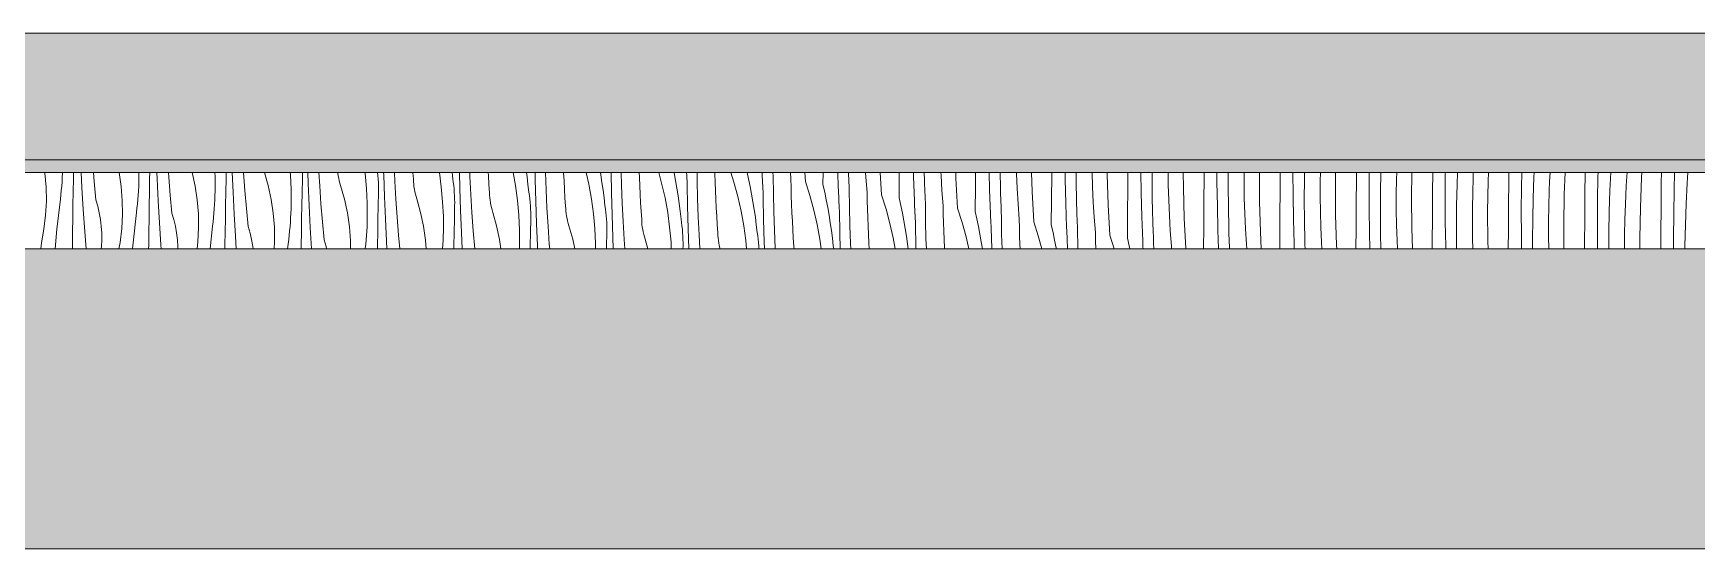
# Model space of a CAD drawing. Header units: millimetres. Extents: x -5804 to 56024, y 506 to 54141.
# Drawn here: x 26510 to 29135, y 28372 to 29185 of the extents above; entities that cross this region are included whole.
import ezdxf

# ---------------------------------------------------------------- set-up
doc = ezdxf.new("R2010")
doc.units = ezdxf.units.MM
doc.layers.add('2D Drafting - General2', color=251, linetype='Continuous', lineweight=15)
doc.layers.add('2D Drafting - General81', color=251, linetype='Continuous', lineweight=20)

# ---------------------------------------------------------------- blocks, each defined once
blk = doc.blocks.new('*X28')
at = {"layer": '2D Drafting - General81', "linetype": 'Continuous'}
for p, q in [((-68693.2, -105077.6), (-68693.3, -105076.9)), ((-68691.4, -105099.7), (-68693.2, -105077.6)), ((-68691, -105121.8), (-68691.4, -105099.7)), ((-68667.4, -105105.1), (-68666.7, -105098.3)), ((-68666.7, -105098.3), (-68666.2, -105091.5)), ((-68666.2, -105091.5), (-68665.8, -105084.6)), ((-68665.8, -105084.6), (-68665.4, -105077.7)), ((-68665.4, -105077.7), (-68665.4, -105076.9)), ((-68648.8, -105107.2), (-68648.4, -105086.3)), ((-68648.4, -105086.3), (-68648.3, -105076.9)), ((-68634.8, -105100.1), (-68635.9, -105076.9)), ((-68632.7, -105135), (-68634.8, -105100.1)), ((-68615.5, -105091.1), (-68616.7, -105076.9)), ((-68612.8, -105119.6), (-68615.5, -105091.1)), ((-68573.1, -105098.7), (-68576.3, -105076.9)), ((-68571.3, -105120.8), (-68573.1, -105098.7)), ((-68545.7, -105105.8), (-68545.3, -105098.9)), ((-68545.3, -105098.9), (-68545.1, -105092)), ((-68545.1, -105092), (-68544.9, -105085.2)), ((-68544.9, -105076.9), (-68544.9, -105085.2)), ((-68528.4, -105107.5), (-68528, -105086.6)), ((-68528, -105086.6), (-68527.8, -105076.9)), ((-68516.4, -105086.4), (-68516.8, -105076.9)), ((-68514.7, -105121.3), (-68516.4, -105086.4)), ((-68497.9, -105083.8), (-68498.3, -105076.9)), ((-68495.5, -105112.3), (-68497.9, -105083.8)), ((-68456.2, -105098), (-68460.7, -105076.9)), ((-68453, -105119.9), (-68456.2, -105098)), ((-68425.1, -105076.9), (-68424.9, -105082.8)), ((-68424.9, -105082.8), (-68424.8, -105106.3)), ((-68407.9, -105107.8), (-68407.5, -105086.9)), ((-68407.5, -105086.9), (-68407.3, -105076.9)), ((-68396.4, -105107.6), (-68397.6, -105076.9)), ((-68377.8, -105105), (-68379.8, -105076.9)), ((-68340.8, -105097.4), (-68346.6, -105076.9)), ((-68336.2, -105119.1), (-68340.8, -105097.4)), ((-68306.2, -105076.9), (-68305.9, -105080.5)), ((-68305.9, -105080.5), (-68304.8, -105104)), ((-68287.4, -105108), (-68287, -105087.2)), ((-68286.9, -105081.8), (-68287, -105076.9)), ((-68287, -105087.2), (-68286.9, -105081.8)), ((-68277.7, -105093.9), (-68278.3, -105076.9)), ((-68276.3, -105128.8), (-68277.7, -105093.9)), ((-68259.7, -105097.6), (-68261, -105076.9)), ((-68257.7, -105126.1), (-68259.7, -105097.6)), ((-68231.1, -105078), (-68231.2, -105076.9)), ((-68230.5, -105081.9), (-68231.1, -105078)), ((-68229.8, -105085.8), (-68230.5, -105081.9)), ((-68228.9, -105089.7), (-68229.8, -105085.8)), ((-68227.9, -105093.5), (-68228.9, -105089.7)), ((-68226.8, -105097.3), (-68227.9, -105093.5)), ((-68220.7, -105118.6), (-68226.8, -105097.3)), ((-68188.1, -105076.9), (-68187.9, -105078.2)), ((-68187.9, -105078.2), (-68185.8, -105101.7)), ((-68167.9, -105081.5), (-68168.4, -105076.9)), ((-68167.5, -105086.8), (-68167.9, -105081.5)), ((-68167.1, -105092.2), (-68167.5, -105086.8)), ((-68166.9, -105097.6), (-68167.1, -105092.2)), ((-68166.9, -105102.9), (-68166.9, -105097.6)), ((-68158.8, -105080.2), (-68158.9, -105076.9)), ((-68157.7, -105115.1), (-68158.8, -105080.2)), ((-68141.4, -105090.3), (-68142, -105076.9)), ((-68139.7, -105118.8), (-68141.4, -105090.3)), ((-68112, -105087.4), (-68112.7, -105076.9)), ((-68111.8, -105091.3), (-68112, -105087.4)), ((-68111.5, -105095.3), (-68111.8, -105091.3)), ((-68111, -105099.2), (-68111.5, -105095.3)), ((-68110.4, -105103.1), (-68111, -105099.2)), ((-68070.9, -105076.9), (-68067.9, -105099.4)), ((-68067.9, -105099.4), (-68065.8, -105122.8)), ((-68051, -105076.9), (-68049.9, -105086.6)), ((-68049.1, -105091.9), (-68049.9, -105086.6)), ((-68048.4, -105097.3), (-68049.1, -105091.9)), ((-68047.8, -105102.6), (-68048.4, -105097.3)), ((-68038.8, -105101.3), (-68039.4, -105076.9)), ((-68022.7, -105082.9), (-68022.9, -105076.9)), ((-68021.3, -105111.4), (-68022.7, -105082.9)), ((-67993.7, -105082), (-67993.9, -105076.9)), ((-67992.8, -105095.3), (-67993.7, -105082)), ((-67991.9, -105108.6), (-67992.8, -105095.3)), ((-67954.7, -105076.9), (-67951, -105097.3)), ((-67951, -105097.3), (-67947.8, -105120.6)), ((-67933.6, -105076.9), (-67932.7, -105083.4)), ((-67932.7, -105083.4), (-67931.2, -105095.6)), ((-67931.2, -105095.6), (-67929.9, -105107.8)), ((-67919.6, -105087.6), (-67919.7, -105076.9)), ((-67918.7, -105122.5), (-67919.6, -105087.6)), ((-67902.6, -105104.1), (-67903.6, -105076.9)), ((-67874.3, -105089.8), (-67875, -105076.9)), ((-67873.6, -105103.1), (-67874.3, -105089.8)), ((-67839.3, -105076.9), (-67835.1, -105095.3)), ((-67835.1, -105095.3), (-67830.9, -105118.5)), ((-67816.9, -105076.9), (-67816.3, -105080.3)), ((-67816.3, -105080.3), (-67814.4, -105092.4)), ((-67814.4, -105092.4), (-67812.7, -105104.6)), ((-67799.5, -105108.8), (-67800, -105076.9)), ((-67783.5, -105096.7), (-67784, -105076.9)), ((-67782.5, -105125.2), (-67783.5, -105096.7)), ((-67755.5, -105084.4), (-67755.7, -105076.9)), ((-67754.9, -105097.7), (-67755.5, -105084.4)), ((-67754.3, -105111), (-67754.9, -105097.7)), ((-67724.8, -105076.9), (-67720.3, -105093.6)), ((-67720.3, -105093.6), (-67715, -105116.5)), ((-67700.8, -105076.9), (-67700.7, -105077.4)), ((-67700.7, -105077.4), (-67698.4, -105089.4)), ((-67698.4, -105089.4), (-67696.2, -105101.5)), ((-67680.7, -105081), (-67680.9, -105076.9)), ((-67680.5, -105085.7), (-67680.7, -105081)), ((-67680.3, -105090.4), (-67680.5, -105085.7)), ((-67680, -105095), (-67680.3, -105090.4)), ((-67679.4, -105129.9), (-67680, -105095)), ((-67664.2, -105089.3), (-67664.3, -105076.9)), ((-67663.5, -105117.8), (-67664.2, -105089.3)), ((-67636.2, -105079), (-67636.2, -105076.9)), ((-67635.8, -105092.3), (-67636.2, -105079)), ((-67635.4, -105105.6), (-67635.8, -105092.3)), ((-67611.3, -105076.9), (-67606.4, -105092)), ((-67606.4, -105092), (-67600.2, -105114.7)), ((-67585.3, -105076.9), (-67583.1, -105086.5)), ((-67583.1, -105086.5), (-67580.6, -105098.5)), ((-67580.6, -105098.5), (-67578.3, -105110.6)), ((-67561.7, -105078.8), (-67561.8, -105076.9)), ((-67561.5, -105083.5), (-67561.7, -105078.8)), ((-67561.3, -105088.2), (-67561.5, -105083.5)), ((-67561.1, -105092.8), (-67561.3, -105088.2)), ((-67560.9, -105097.5), (-67561.1, -105092.8)), ((-67560.6, -105102.2), (-67560.9, -105097.5)), ((-67544.4, -105081.9), (-67544.7, -105076.9)), ((-67544.1, -105110.4), (-67544.4, -105081.9)), ((-67516.4, -105086.8), (-67517.1, -105076.9)), ((-67516.1, -105100.1), (-67516.4, -105086.8)), ((-67515.8, -105113.4), (-67516.1, -105100.1)), ((-67493.6, -105090.8), (-67494.3, -105076.9)), ((-67493.6, -105090.8), (-67486.3, -105113.2)), ((-67465.8, -105095.7), (-67465.6, -105076.9)), ((-67465.8, -105095.7), (-67463.1, -105107.7)), ((-67441.6, -105100), (-67442.5, -105076.9)), ((-67441.4, -105104.7), (-67441.6, -105100)), ((-67425.3, -105080.8), (-67425.4, -105076.9)), ((-67425.1, -105086.4), (-67425.3, -105080.8)), ((-67424.8, -105091.9), (-67425.1, -105086.4)), ((-67424.6, -105097.5), (-67424.8, -105091.9)), ((-67424.4, -105103), (-67424.6, -105097.5)), ((-67398.1, -105083.9), (-67398.6, -105076.9)), ((-67396.3, -105108), (-67398.1, -105083.9)), ((-67373.5, -105112), (-67375.4, -105076.9)), ((-67345.7, -105116.9), (-67345.4, -105077.6)), ((-67345.4, -105077.6), (-67345.4, -105076.9)), ((-67322.9, -105083), (-67323.1, -105076.9)), ((-67321.6, -105121.2), (-67322.9, -105083)), ((-67305.9, -105079.8), (-67306, -105076.9)), ((-67305.8, -105085.4), (-67305.9, -105079.8)), ((-67305.6, -105090.9), (-67305.8, -105085.4)), ((-67305.4, -105096.5), (-67305.6, -105090.9)), ((-67305.2, -105102), (-67305.4, -105096.5)), ((-67279.5, -105081), (-67279.7, -105076.9)), ((-67278.1, -105105.1), (-67279.5, -105081)), ((-67256, -105085.4), (-67256.2, -105076.9)), ((-67253.4, -105133.2), (-67256, -105085.4)), ((-67225.6, -105138.1), (-67225.4, -105098.7)), ((-67225.4, -105098.7), (-67225.2, -105076.9)), ((-67202.9, -105104.2), (-67203.6, -105076.9)), ((-67185.9, -105101), (-67186.4, -105076.9)), ((-67185.7, -105106.5), (-67185.9, -105101)), ((-67160.5, -105078), (-67160.6, -105076.9)), ((-67159.5, -105102.1), (-67160.5, -105078)), ((-67135.9, -105106.6), (-67136.8, -105076.9)), ((-67105.3, -105119.9), (-67105, -105080.6)), ((-67105, -105080.6), (-67105, -105076.9)), ((-67083.8, -105087.2), (-67083.9, -105076.9)), ((-67082.8, -105125.4), (-67083.8, -105087.2)), ((-67066.5, -105089.1), (-67066.6, -105076.9)), ((-67065.8, -105122.2), (-67066.5, -105089.1)), ((-67040.5, -105099.2), (-67041.1, -105076.9)), ((-67039.4, -105123.3), (-67040.5, -105099.2)), ((-67017.3, -105080), (-67017.3, -105076.9)), ((-67015.8, -105127.8), (-67017.3, -105080)), ((-66985, -105101.7), (-66984.8, -105076.9)), ((-66963.7, -105108.4), (-66964.2, -105076.9)), ((-66946.6, -105077.2), (-66946.6, -105076.9)), ((-66946.4, -105110.3), (-66946.6, -105077.2)), ((-66921.1, -105096.2), (-66921.4, -105076.9)), ((-66920.4, -105120.4), (-66921.1, -105096.2)), ((-66897.2, -105101.1), (-66897.4, -105076.9)), ((-66864.9, -105122.9), (-66864.6, -105083.6)), ((-66864.6, -105083.6), (-66864.6, -105076.9)), ((-66844.2, -105091.4), (-66844.3, -105076.9)), ((-66843.6, -105129.6), (-66844.2, -105091.4)), ((-66826.6, -105098.4), (-66826.4, -105076.9)), ((-66826.3, -105131.5), (-66826.6, -105098.4)), ((-66801.4, -105093.2), (-66801.4, -105076.9)), ((-66801.1, -105117.4), (-66801.4, -105093.2)), ((-66777.1, -105122.3), (-66777.4, -105076.9)), ((-66744.6, -105104.7), (-66744.3, -105076.9)), ((-66724.1, -105112.6), (-66724.3, -105076.9)), ((-66706.5, -105119.6), (-66706.3, -105086.5)), ((-66706.3, -105086.5), (-66706.1, -105076.9)), ((-66681.3, -105090.3), (-66681.1, -105076.9)), ((-66681.3, -105114.4), (-66681.3, -105090.3)), ((-66657.4, -105095.7), (-66657, -105076.9)), ((-66657.1, -105143.5), (-66657.4, -105095.7)), ((-66624.5, -105125.9), (-66624.2, -105086.6)), ((-66624.2, -105086.6), (-66624.1, -105076.9)), ((-66604.3, -105095.6), (-66604.1, -105076.9)), ((-66604.1, -105133.8), (-66604.3, -105095.6)), ((-66586.2, -105107.7), (-66585.6, -105076.9)), ((-66561.3, -105111.4), (-66560.9, -105087.3)), ((-66560.9, -105087.3), (-66560.6, -105076.9)), ((-66537.3, -105116.8), (-66536.6, -105076.9)), ((-66504.1, -105107.7), (-66503.9, -105076.9)), ((-66484.2, -105116.8), (-66484, -105078.6)), ((-66484, -105078.6), (-66483.9, -105076.9)), ((-66466.2, -105128.9), (-66465.5, -105095.8)), ((-66465.5, -105095.8), (-66464.9, -105076.9)), ((-66440.8, -105108.5), (-66440.1, -105084.3)), ((-66440.1, -105084.3), (-66439.8, -105076.9)), ((-66417.2, -105138), (-66416.4, -105090.2)), ((-66416.4, -105090.2), (-66415.8, -105076.9)), ((-66384.1, -105128.9), (-66383.7, -105089.6)), ((-66383.7, -105089.6), (-66383.6, -105076.9)), ((-66364.1, -105137.9), (-66363.9, -105099.8)), ((-66363.9, -105099.8), (-66363.5, -105076.9)), ((-66345.4, -105117), (-66344.3, -105084)), ((-66344.3, -105084), (-66344, -105076.9)), ((-66320, -105105.5), (-66319.4, -105091)), ((-66319.4, -105091), (-66318.7, -105076.9)), ((-66296.3, -105111.4), (-66294.9, -105076.9)), ((-66263.7, -105110.7), (-66263.4, -105076.9)), ((-66243.8, -105121), (-66243.2, -105082.8)), ((-66243.2, -105082.8), (-66243, -105076.9)), ((-66224.2, -105105.2), (-66222.9, -105076.9)), ((-66199.4, -105112.2), (-66198.6, -105097.7)), ((-66198.6, -105097.7), (-66197.8, -105083.2)), ((-66197.8, -105083.2), (-66197.3, -105076.9)), ((-66176.3, -105132.5), (-66174.3, -105084.8)), ((-66174.3, -105084.8), (-66173.8, -105076.9)), ((-66143.6, -105131.9), (-66143.3, -105092.6)), ((-66143.3, -105092.6), (-66143.1, -105076.9)), ((-66123.1, -105104), (-66122.4, -105076.9)), ((-66104.2, -105126.3), (-66102.6, -105093.3)), ((-66102.6, -105093.3), (-66101.6, -105076.9)), ((-68692.1, -105144), (-68691, -105121.8)), ((-68674.2, -105166.3), (-68668.9, -105118.8)), ((-68668.9, -105118.8), (-68668.1, -105112)), ((-68668.1, -105112), (-68667.4, -105105.1)), ((-68649.1, -105128.1), (-68648.8, -105107.2)), ((-68609.8, -105129.8), (-68612.8, -105119.6)), ((-68571, -105143), (-68571.3, -105120.8)), ((-68548, -105133.2), (-68547.3, -105126.3)), ((-68547.3, -105126.3), (-68546.7, -105119.5)), ((-68546.7, -105119.5), (-68546.1, -105112.6)), ((-68546.1, -105112.6), (-68545.7, -105105.8)), ((-68528.7, -105128.4), (-68528.4, -105107.5)), ((-68512.7, -105156.1), (-68514.7, -105121.3)), ((-68492.8, -105140.7), (-68495.5, -105112.3)), ((-68451.2, -105142), (-68453, -105119.9)), ((-68426.1, -105133.8), (-68425.6, -105126.9)), ((-68425.6, -105126.9), (-68425.3, -105120.1)), ((-68425.3, -105120.1), (-68425, -105113.2)), ((-68425, -105113.2), (-68424.8, -105106.3)), ((-68408.3, -105128.7), (-68407.9, -105107.8)), ((-68394.6, -105142.5), (-68396.4, -105107.6)), ((-68375.4, -105133.4), (-68377.8, -105105)), ((-68333, -105141.1), (-68336.2, -105119.1)), ((-68304.8, -105104), (-68304.7, -105127.5)), ((-68287.8, -105128.9), (-68287.4, -105108)), ((-68255.3, -105154.6), (-68257.7, -105126.1)), ((-68216.1, -105140.3), (-68220.7, -105118.6)), ((-68185.8, -105101.7), (-68184.7, -105125.2)), ((-68184.7, -105125.2), (-68184.7, -105148.7)), ((-68167.4, -105129.2), (-68166.9, -105108.3)), ((-68166.9, -105108.3), (-68166.9, -105102.9)), ((-68156.2, -105149.9), (-68157.7, -105115.1)), ((-68137.6, -105147.3), (-68139.7, -105118.8)), ((-68109.7, -105107), (-68110.4, -105103.1)), ((-68108.8, -105110.8), (-68109.7, -105107)), ((-68107.8, -105114.7), (-68108.8, -105110.8)), ((-68106.7, -105118.4), (-68107.8, -105114.7)), ((-68100.7, -105139.8), (-68106.7, -105118.4)), ((-68065.8, -105122.8), (-68064.7, -105146.3)), ((-68047.4, -105108), (-68047.8, -105102.6)), ((-68047.1, -105113.4), (-68047.4, -105108)), ((-68046.9, -105118.7), (-68047.1, -105113.4)), ((-68046.8, -105124.1), (-68046.9, -105118.7)), ((-68046.9, -105129.5), (-68046.8, -105124.1)), ((-68037.6, -105136.2), (-68038.8, -105101.3)), ((-68019.6, -105140), (-68021.3, -105111.4)), ((-67991.7, -105112.5), (-67991.9, -105108.6)), ((-67991.4, -105116.4), (-67991.7, -105112.5)), ((-67991, -105120.4), (-67991.4, -105116.4)), ((-67990.4, -105124.3), (-67991, -105120.4)), ((-67989.6, -105128.1), (-67990.4, -105124.3)), ((-67947.8, -105120.6), (-67945.7, -105144)), ((-67929, -105113.1), (-67929.9, -105107.8)), ((-67928.3, -105118.4), (-67929, -105113.1)), ((-67927.8, -105123.8), (-67928.3, -105118.4)), ((-67927.3, -105129.2), (-67927.8, -105123.8)), ((-67917.5, -105157.4), (-67918.7, -105122.5)), ((-67901.2, -105132.6), (-67902.6, -105104.1)), ((-67872.8, -105116.4), (-67873.6, -105103.1)), ((-67871.8, -105129.7), (-67872.8, -105116.4)), ((-67830.9, -105118.5), (-67827.7, -105141.8)), ((-67812.7, -105104.6), (-67811.1, -105116.8)), ((-67811.1, -105116.8), (-67809.8, -105129)), ((-67798.6, -105143.7), (-67799.5, -105108.8)), ((-67781.2, -105153.8), (-67782.5, -105125.2)), ((-67753.5, -105124.3), (-67754.3, -105111)), ((-67752.7, -105137.6), (-67753.5, -105124.3)), ((-67715, -105116.5), (-67710.8, -105139.6)), ((-67696.2, -105101.5), (-67694.3, -105113.6)), ((-67694.3, -105113.6), (-67692.6, -105125.8)), ((-67692.6, -105125.8), (-67691.1, -105137.9)), ((-67662.5, -105146.4), (-67663.5, -105117.8)), ((-67634.8, -105118.9), (-67635.4, -105105.6)), ((-67634.2, -105132.2), (-67634.8, -105118.9)), ((-67600.2, -105114.7), (-67595, -105137.7)), ((-67578.3, -105110.6), (-67576.2, -105122.7)), ((-67576.2, -105122.7), (-67574.2, -105134.8)), ((-67560.4, -105106.9), (-67560.6, -105102.2)), ((-67560.2, -105111.5), (-67560.4, -105106.9)), ((-67559.9, -105116.2), (-67560.2, -105111.5)), ((-67559.4, -105151.1), (-67559.9, -105116.2)), ((-67543.4, -105139), (-67544.1, -105110.4)), ((-67515.3, -105126.7), (-67515.8, -105113.4)), ((-67514.8, -105140.1), (-67515.3, -105126.7)), ((-67486.3, -105113.2), (-67480.1, -105135.9)), ((-67463.1, -105107.7), (-67460.5, -105119.7)), ((-67460.5, -105119.7), (-67458.2, -105131.8)), ((-67441.2, -105109.3), (-67441.4, -105104.7)), ((-67441, -105114), (-67441.2, -105109.3)), ((-67440.8, -105118.7), (-67441, -105114)), ((-67440.6, -105123.4), (-67440.8, -105118.7)), ((-67440.4, -105128), (-67440.6, -105123.4)), ((-67424, -105131.6), (-67424.4, -105103)), ((-67396.1, -105121.3), (-67396.3, -105108)), ((-67395.7, -105134.6), (-67396.1, -105121.3)), ((-67373.5, -105112), (-67366.3, -105134.4)), ((-67345.7, -105116.9), (-67343, -105128.9)), ((-67321.4, -105125.8), (-67321.6, -105121.2)), ((-67321.2, -105130.5), (-67321.4, -105125.8)), ((-67305, -105107.6), (-67305.2, -105102)), ((-67304.8, -105113.1), (-67305, -105107.6)), ((-67304.5, -105118.7), (-67304.8, -105113.1)), ((-67304.3, -105124.2), (-67304.5, -105118.7)), ((-67304, -105152.8), (-67304.3, -105124.2)), ((-67276.3, -105129.1), (-67278.1, -105105.1)), ((-67201.5, -105142.3), (-67202.9, -105104.2)), ((-67185.5, -105112.1), (-67185.7, -105106.5)), ((-67185.3, -105117.6), (-67185.5, -105112.1)), ((-67185.1, -105123.2), (-67185.3, -105117.6)), ((-67184.9, -105128.7), (-67185.1, -105123.2)), ((-67158, -105126.2), (-67159.5, -105102.1)), ((-67156.2, -105150.3), (-67158, -105126.2)), ((-67133.4, -105154.3), (-67135.9, -105106.6)), ((-67105.6, -105159.2), (-67105.3, -105119.9)), ((-67081.4, -105163.5), (-67082.8, -105125.4)), ((-67065.6, -105127.7), (-67065.8, -105122.2)), ((-67037.9, -105147.4), (-67039.4, -105123.3)), ((-66985.2, -105141.1), (-66985, -105101.7)), ((-66962.7, -105146.5), (-66963.7, -105108.4)), ((-66945.7, -105143.3), (-66946.4, -105110.3)), ((-66919.3, -105144.5), (-66920.4, -105120.4)), ((-66895.8, -105148.9), (-66897.2, -105101.1)), ((-66865.2, -105162.2), (-66864.9, -105122.9)), ((-66800.3, -105141.5), (-66801.1, -105117.4)), ((-66775.7, -105170.1), (-66777.1, -105122.3)), ((-66744.8, -105144.1), (-66744.6, -105104.7)), ((-66723.6, -105150.7), (-66724.1, -105112.6)), ((-66706.3, -105152.6), (-66706.5, -105119.6)), ((-66681, -105138.6), (-66681.3, -105114.4)), ((-66624.8, -105165.2), (-66624.5, -105125.9)), ((-66586.4, -105140.8), (-66586.2, -105107.7)), ((-66561.3, -105135.6), (-66561.3, -105111.4)), ((-66537, -105164.7), (-66537.3, -105116.8)), ((-66504.4, -105147.1), (-66504.1, -105107.7)), ((-66484, -105154.9), (-66484.2, -105116.8)), ((-66441.2, -105132.6), (-66440.8, -105108.5)), ((-66346.1, -105150.1), (-66345.4, -105117)), ((-66320.8, -105129.6), (-66320, -105105.5)), ((-66297.2, -105159.2), (-66296.3, -105111.4)), ((-66264, -105150.1), (-66263.7, -105110.7)), ((-66244, -105159.1), (-66243.8, -105121)), ((-66225.4, -105138.2), (-66224.2, -105105.2)), ((-66200.7, -105150.8), (-66200, -105126.7)), ((-66200, -105126.7), (-66199.4, -105112.2)), ((-66123.7, -105142.1), (-66123.1, -105104)), ((-66105.3, -105159.4), (-66104.2, -105126.3)), ((-68694.7, -105166), (-68692.1, -105144)), ((-68649.6, -105169.9), (-68649.3, -105149)), ((-68649.3, -105149), (-68649.1, -105128.1)), ((-68630.4, -105169.8), (-68632.7, -105135)), ((-68607.4, -105140.3), (-68609.8, -105129.8)), ((-68605.5, -105150.8), (-68607.4, -105140.3)), ((-68604.3, -105161.5), (-68605.5, -105150.8)), ((-68572.1, -105165.2), (-68571, -105143)), ((-68554.1, -105187.5), (-68548.8, -105140)), ((-68548.8, -105140), (-68548, -105133.2)), ((-68529.3, -105170.2), (-68529, -105149.3)), ((-68529, -105149.3), (-68528.7, -105128.4)), ((-68489.7, -105151), (-68492.8, -105140.7)), ((-68487.3, -105161.5), (-68489.7, -105151)), ((-68450.9, -105164.2), (-68451.2, -105142)), ((-68427.9, -105154.3), (-68427.2, -105147.5)), ((-68427.2, -105147.5), (-68426.6, -105140.6)), ((-68426.6, -105140.6), (-68426.1, -105133.8)), ((-68408.9, -105170.4), (-68408.6, -105149.5)), ((-68408.6, -105149.5), (-68408.3, -105128.7)), ((-68392.6, -105177.3), (-68394.6, -105142.5)), ((-68372.7, -105161.9), (-68375.4, -105133.4)), ((-68331.2, -105163.2), (-68333, -105141.1)), ((-68306, -105155), (-68305.6, -105148.1)), ((-68305.6, -105148.1), (-68305.2, -105141.2)), ((-68305.2, -105141.2), (-68304.9, -105134.4)), ((-68304.9, -105134.4), (-68304.7, -105127.5)), ((-68288.6, -105170.7), (-68288.2, -105149.8)), ((-68288.2, -105149.8), (-68287.8, -105128.9)), ((-68274.6, -105163.6), (-68276.3, -105128.8)), ((-68212.9, -105162.2), (-68216.1, -105140.3)), ((-68184.9, -105155.6), (-68184.7, -105148.7)), ((-68168.1, -105171), (-68167.8, -105150.1)), ((-68167.8, -105150.1), (-68167.4, -105129.2)), ((-68154.5, -105184.8), (-68156.2, -105149.9)), ((-68135.3, -105175.8), (-68137.6, -105147.3)), ((-68096, -105161.5), (-68100.7, -105139.8)), ((-68064.7, -105146.3), (-68064.6, -105169.9)), ((-68047.7, -105171.3), (-68047.3, -105150.4)), ((-68047.3, -105150.4), (-68046.9, -105129.5)), ((-68036.2, -105171.1), (-68037.6, -105136.2)), ((-68017.6, -105168.5), (-68019.6, -105140)), ((-67988.8, -105132), (-67989.6, -105128.1)), ((-67987.8, -105135.8), (-67988.8, -105132)), ((-67986.6, -105139.6), (-67987.8, -105135.8)), ((-67980.6, -105160.9), (-67986.6, -105139.6)), ((-67945.7, -105144), (-67944.6, -105167.5)), ((-67927, -105134.5), (-67927.3, -105129.2)), ((-67927.2, -105171.6), (-67926.8, -105150.7)), ((-67926.8, -105139.9), (-67927, -105134.5)), ((-67926.7, -105145.3), (-67926.8, -105139.9)), ((-67926.8, -105150.7), (-67926.7, -105145.3)), ((-67899.5, -105161.1), (-67901.2, -105132.6)), ((-67871.7, -105133.7), (-67871.8, -105129.7)), ((-67871.3, -105137.6), (-67871.7, -105133.7)), ((-67870.9, -105141.5), (-67871.3, -105137.6)), ((-67870.3, -105145.4), (-67870.9, -105141.5)), ((-67869.6, -105149.3), (-67870.3, -105145.4)), ((-67868.7, -105153.2), (-67869.6, -105149.3)), ((-67867.7, -105157), (-67868.7, -105153.2)), ((-67827.7, -105141.8), (-67825.6, -105165.2)), ((-67809, -105134.3), (-67809.8, -105129)), ((-67808.3, -105139.6), (-67809, -105134.3)), ((-67807.7, -105145), (-67808.3, -105139.6)), ((-67807.3, -105150.3), (-67807.7, -105145)), ((-67806.9, -105155.7), (-67807.3, -105150.3)), ((-67797.5, -105178.6), (-67798.6, -105143.7)), ((-67751.8, -105150.9), (-67752.7, -105137.6)), ((-67751.6, -105154.8), (-67751.8, -105150.9)), ((-67710.8, -105139.6), (-67707.7, -105162.9)), ((-67691.1, -105137.9), (-67689.7, -105150.1)), ((-67688.9, -105155.5), (-67689.7, -105150.1)), ((-67678.6, -105164.8), (-67679.4, -105129.9)), ((-67661.1, -105175), (-67662.5, -105146.4)), ((-67633.5, -105145.5), (-67634.2, -105132.2)), ((-67632.6, -105158.8), (-67633.5, -105145.5)), ((-67595, -105137.7), (-67590.8, -105160.8)), ((-67574.2, -105134.8), (-67572.5, -105146.9)), ((-67572.5, -105146.9), (-67571, -105159.1)), ((-67558.5, -105186), (-67559.4, -105151.1)), ((-67542.4, -105167.6), (-67543.4, -105139)), ((-67514.1, -105153.4), (-67514.8, -105140.1)), ((-67513.4, -105166.7), (-67514.1, -105153.4)), ((-67480.1, -105135.9), (-67474.9, -105158.8)), ((-67458.2, -105131.8), (-67456.1, -105143.8)), ((-67456.1, -105143.8), (-67454.2, -105156)), ((-67440.1, -105132.7), (-67440.4, -105128)), ((-67439.9, -105137.4), (-67440.1, -105132.7)), ((-67439.3, -105172.3), (-67439.9, -105137.4)), ((-67423.3, -105160.2), (-67424, -105131.6)), ((-67395.2, -105147.9), (-67395.7, -105134.6)), ((-67394.7, -105161.2), (-67395.2, -105147.9)), ((-67366.3, -105134.4), (-67360.1, -105157.1)), ((-67343, -105128.9), (-67340.5, -105140.9)), ((-67340.5, -105140.9), (-67338.2, -105152.9)), ((-67338.2, -105152.9), (-67336, -105165)), ((-67320.9, -105135.2), (-67321.2, -105130.5)), ((-67320.7, -105139.9), (-67320.9, -105135.2)), ((-67320.5, -105144.5), (-67320.7, -105139.9)), ((-67320.3, -105149.2), (-67320.5, -105144.5)), ((-67320, -105153.9), (-67320.3, -105149.2)), ((-67303.3, -105181.4), (-67304, -105152.8)), ((-67276, -105142.5), (-67276.3, -105129.1)), ((-67275.6, -105155.8), (-67276, -105142.5)), ((-67253.4, -105133.2), (-67246.2, -105155.6)), ((-67225.6, -105138.1), (-67222.9, -105150)), ((-67222.9, -105150), (-67220.4, -105162.1)), ((-67201.3, -105147), (-67201.5, -105142.3)), ((-67201.1, -105151.7), (-67201.3, -105147)), ((-67200.9, -105156.4), (-67201.1, -105151.7)), ((-67184.7, -105134.3), (-67184.9, -105128.7)), ((-67184.5, -105139.8), (-67184.7, -105134.3)), ((-67184.2, -105145.4), (-67184.5, -105139.8)), ((-67183.9, -105174), (-67184.2, -105145.4)), ((-67155.9, -105163.6), (-67156.2, -105150.3)), ((-67065.5, -105133.3), (-67065.6, -105127.7)), ((-67065.3, -105138.8), (-67065.5, -105133.3)), ((-67065.1, -105144.4), (-67065.3, -105138.8)), ((-67064.9, -105149.9), (-67065.1, -105144.4)), ((-67064.6, -105155.5), (-67064.9, -105149.9)), ((-67036.1, -105171.5), (-67037.9, -105147.4)), ((-67013.3, -105175.5), (-67015.8, -105127.8)), ((-66985.5, -105180.4), (-66985.2, -105141.1)), ((-66961.4, -105184.7), (-66962.7, -105146.5)), ((-66945.6, -105148.9), (-66945.7, -105143.3)), ((-66945.4, -105154.4), (-66945.6, -105148.9)), ((-66917.9, -105168.6), (-66919.3, -105144.5)), ((-66893.2, -105196.7), (-66895.8, -105148.9)), ((-66842.7, -105167.7), (-66843.6, -105129.6)), ((-66825.7, -105164.5), (-66826.3, -105131.5)), ((-66799.2, -105165.6), (-66800.3, -105141.5)), ((-66745.1, -105183.4), (-66744.8, -105144.1)), ((-66722.6, -105188.9), (-66723.6, -105150.7)), ((-66705.6, -105185.7), (-66706.3, -105152.6)), ((-66680.3, -105162.7), (-66681, -105138.6)), ((-66655.6, -105191.3), (-66657.1, -105143.5)), ((-66603.5, -105171.9), (-66604.1, -105133.8)), ((-66586.2, -105173.8), (-66586.4, -105140.8)), ((-66560.9, -105159.7), (-66561.3, -105135.6)), ((-66504.7, -105186.4), (-66504.4, -105147.1)), ((-66466.4, -105161.9), (-66466.2, -105128.9)), ((-66441.2, -105156.8), (-66441.2, -105132.6)), ((-66416.9, -105185.8), (-66417.2, -105138)), ((-66384.3, -105168.2), (-66384.1, -105128.9)), ((-66363.9, -105176.1), (-66364.1, -105137.9)), ((-66346.3, -105183.1), (-66346.1, -105150.1)), ((-66321.1, -105153.8), (-66320.8, -105129.6)), ((-66264.3, -105189.4), (-66264, -105150.1)), ((-66226, -105171.2), (-66225.4, -105138.2)), ((-66201.1, -105174.9), (-66200.7, -105150.8)), ((-66177.1, -105180.3), (-66176.3, -105132.5)), ((-66143.9, -105171.2), (-66143.6, -105131.9)), ((-66124, -105180.3), (-66123.7, -105142.1)), ((-68698.6, -105187.8), (-68694.7, -105166)), ((-68676.9, -105196.9), (-68674.2, -105166.3)), ((-68649.8, -105190.8), (-68649.6, -105169.9)), ((-68628.4, -105196.9), (-68630.4, -105169.8)), ((-68603.6, -105172.2), (-68604.3, -105161.5)), ((-68603.6, -105182.9), (-68603.6, -105172.2)), ((-68574.6, -105187.2), (-68572.1, -105165.2)), ((-68529.5, -105191.1), (-68529.3, -105170.2)), ((-68510.4, -105191), (-68512.7, -105156.1)), ((-68485.4, -105172), (-68487.3, -105161.5)), ((-68484.2, -105182.7), (-68485.4, -105172)), ((-68452, -105186.3), (-68450.9, -105164.2)), ((-68432.8, -105196.9), (-68428.8, -105161.1)), ((-68428.8, -105161.1), (-68427.9, -105154.3)), ((-68409.2, -105191.3), (-68408.9, -105170.4)), ((-68391.3, -105196.9), (-68392.6, -105177.3)), ((-68369.7, -105172.2), (-68372.7, -105161.9)), ((-68367.2, -105182.6), (-68369.7, -105172.2)), ((-68330.8, -105185.4), (-68331.2, -105163.2)), ((-68308.7, -105182.3), (-68307.9, -105175.5)), ((-68307.9, -105175.5), (-68307.2, -105168.7)), ((-68307.2, -105168.7), (-68306.5, -105161.8)), ((-68306.5, -105161.8), (-68306, -105155)), ((-68288.9, -105191.6), (-68288.6, -105170.7)), ((-68272.6, -105196.9), (-68274.6, -105163.6)), ((-68252.6, -105183.1), (-68255.3, -105154.6)), ((-68211.1, -105184.3), (-68212.9, -105162.2)), ((-68186.5, -105183), (-68185.9, -105176.1)), ((-68185.9, -105176.1), (-68185.5, -105169.3)), ((-68185.5, -105169.3), (-68185.1, -105162.4)), ((-68185.1, -105162.4), (-68184.9, -105155.6)), ((-68168.5, -105191.9), (-68168.1, -105171)), ((-68133.3, -105196.9), (-68135.3, -105175.8)), ((-68092.8, -105183.4), (-68096, -105161.5)), ((-68065.1, -105183.6), (-68064.8, -105176.7)), ((-68064.8, -105176.7), (-68064.6, -105169.9)), ((-68048.1, -105192.2), (-68047.7, -105171.3)), ((-68034.9, -105196.9), (-68036.2, -105171.1)), ((-68015.2, -105196.9), (-68017.6, -105168.5)), ((-67976, -105182.6), (-67980.6, -105160.9)), ((-67944.6, -105167.5), (-67944.5, -105191)), ((-67927.6, -105192.4), (-67927.2, -105171.6)), ((-67916.1, -105192.3), (-67917.5, -105157.4)), ((-67897.5, -105189.6), (-67899.5, -105161.1)), ((-67866.6, -105160.8), (-67867.7, -105157)), ((-67860.5, -105182.1), (-67866.6, -105160.8)), ((-67825.6, -105165.2), (-67824.5, -105188.7)), ((-67807.2, -105192.7), (-67806.7, -105171.8)), ((-67806.7, -105161.1), (-67806.9, -105155.7)), ((-67806.7, -105166.5), (-67806.7, -105161.1)), ((-67806.7, -105171.8), (-67806.7, -105166.5)), ((-67796.7, -105196.9), (-67797.5, -105178.6)), ((-67779.5, -105182.3), (-67781.2, -105153.8)), ((-67751.3, -105158.8), (-67751.6, -105154.8)), ((-67750.8, -105162.7), (-67751.3, -105158.8)), ((-67750.2, -105166.6), (-67750.8, -105162.7)), ((-67749.5, -105170.5), (-67750.2, -105166.6)), ((-67748.6, -105174.3), (-67749.5, -105170.5)), ((-67747.6, -105178.2), (-67748.6, -105174.3)), ((-67746.5, -105181.9), (-67747.6, -105178.2)), ((-67707.7, -105162.9), (-67705.5, -105186.4)), ((-67688.2, -105160.8), (-67688.9, -105155.5)), ((-67687.6, -105166.1), (-67688.2, -105160.8)), ((-67687.2, -105171.5), (-67687.6, -105166.1)), ((-67686.9, -105176.9), (-67687.2, -105171.5)), ((-67686.7, -105182.3), (-67686.9, -105176.9)), ((-67677.5, -105196.9), (-67678.6, -105164.8)), ((-67659.8, -105196.9), (-67661.1, -105175)), ((-67631.7, -105172.1), (-67632.6, -105158.8)), ((-67631.5, -105176), (-67631.7, -105172.1)), ((-67631.2, -105180), (-67631.5, -105176)), ((-67590.8, -105160.8), (-67587.6, -105184.1)), ((-67571, -105159.1), (-67569.7, -105171.3)), ((-67568.8, -105176.6), (-67569.7, -105171.3)), ((-67568.1, -105182), (-67568.8, -105176.6)), ((-67541, -105196.1), (-67542.4, -105167.6)), ((-67512.6, -105180), (-67513.4, -105166.7)), ((-67474.9, -105158.8), (-67470.7, -105182)), ((-67454.2, -105156), (-67452.4, -105168.1)), ((-67452.4, -105168.1), (-67450.9, -105180.3)), ((-67438.7, -105196.9), (-67439.3, -105172.3)), ((-67422.3, -105188.7), (-67423.3, -105160.2)), ((-67394.1, -105174.5), (-67394.7, -105161.2)), ((-67393.3, -105187.8), (-67394.1, -105174.5)), ((-67360.1, -105157.1), (-67354.8, -105180)), ((-67336, -105165), (-67334.1, -105177.1)), ((-67334.1, -105177.1), (-67332.4, -105189.3)), ((-67319.8, -105158.5), (-67320, -105153.9)), ((-67319.2, -105193.5), (-67319.8, -105158.5)), ((-67275.2, -105169.1), (-67275.6, -105155.8)), ((-67274.6, -105182.4), (-67275.2, -105169.1)), ((-67246.2, -105155.6), (-67240, -105178.2)), ((-67240, -105178.2), (-67235.7, -105196.9)), ((-67220.4, -105162.1), (-67218.1, -105174.1)), ((-67218.1, -105174.1), (-67216, -105186.2)), ((-67200.7, -105161), (-67200.9, -105156.4)), ((-67200.4, -105165.7), (-67200.7, -105161)), ((-67200.2, -105170.4), (-67200.4, -105165.7)), ((-67200, -105175), (-67200.2, -105170.4)), ((-67199.7, -105179.7), (-67200, -105175)), ((-67199.5, -105196.9), (-67199.7, -105179.7)), ((-67183.3, -105196.9), (-67183.9, -105174)), ((-67155.6, -105177), (-67155.9, -105163.6)), ((-67155.1, -105190.3), (-67155.6, -105177)), ((-67133.4, -105154.3), (-67126.1, -105176.7)), ((-67126.1, -105176.7), (-67120.6, -105196.9)), ((-67105.6, -105159.2), (-67102.9, -105171.2)), ((-67102.9, -105171.2), (-67100.3, -105183.2)), ((-67081.2, -105168.2), (-67081.4, -105163.5)), ((-67081, -105172.9), (-67081.2, -105168.2)), ((-67080.8, -105177.5), (-67081, -105172.9)), ((-67080.6, -105182.2), (-67080.8, -105177.5)), ((-67064.4, -105161), (-67064.6, -105155.5)), ((-67064.2, -105166.5), (-67064.4, -105161)), ((-67063.8, -105195.1), (-67064.2, -105166.5)), ((-67035.9, -105184.8), (-67036.1, -105171.5)), ((-67013.3, -105175.5), (-67006.4, -105196.9)), ((-66945.2, -105160), (-66945.4, -105154.4)), ((-66945, -105165.5), (-66945.2, -105160)), ((-66944.8, -105171.1), (-66945, -105165.5)), ((-66944.6, -105176.6), (-66944.8, -105171.1)), ((-66944.3, -105182.2), (-66944.6, -105176.6)), ((-66916.1, -105192.7), (-66917.9, -105168.6)), ((-66865.4, -105196.9), (-66865.2, -105162.2)), ((-66841.6, -105196.9), (-66842.7, -105167.7)), ((-66825.5, -105170.1), (-66825.7, -105164.5)), ((-66825.3, -105175.6), (-66825.5, -105170.1)), ((-66825.1, -105181.1), (-66825.3, -105175.6)), ((-66797.8, -105189.8), (-66799.2, -105165.6)), ((-66774.3, -105196.9), (-66775.7, -105170.1)), ((-66679.2, -105186.8), (-66680.3, -105162.7)), ((-66625, -105196.9), (-66624.8, -105165.2)), ((-66602.9, -105196.9), (-66603.5, -105171.9)), ((-66585.7, -105196.9), (-66586.2, -105173.8)), ((-66560.2, -105183.9), (-66560.9, -105159.7)), ((-66536, -105196.9), (-66537, -105164.7)), ((-66483.4, -105193.1), (-66484, -105154.9)), ((-66466.1, -105195), (-66466.4, -105161.9)), ((-66440.9, -105180.9), (-66441.2, -105156.8)), ((-66384.6, -105196.9), (-66384.3, -105168.2)), ((-66363.6, -105196.9), (-66363.9, -105176.1)), ((-66321.1, -105177.9), (-66321.1, -105153.8)), ((-66320.9, -105196.9), (-66321.1, -105177.9)), ((-66296.9, -105196.9), (-66297.2, -105159.2)), ((-66243.9, -105196.9), (-66244, -105159.1)), ((-66226.2, -105196.9), (-66226, -105171.2)), ((-66201.1, -105196.9), (-66201.1, -105174.9)), ((-66144.1, -105196.9), (-66143.9, -105171.2)), ((-66106, -105192.4), (-66105.3, -105159.4)), ((-68699.6, -105196.9), (-68698.6, -105187.8)), ((-68649.9, -105196.9), (-68649.8, -105190.8)), ((-68604.5, -105196.9), (-68604.2, -105193.6)), ((-68604.2, -105193.6), (-68603.6, -105182.9)), ((-68576.4, -105196.9), (-68574.6, -105187.2)), ((-68555, -105196.9), (-68554.1, -105187.5)), ((-68529.6, -105196.9), (-68529.5, -105191.1)), ((-68509.9, -105196.9), (-68510.4, -105191)), ((-68483.5, -105193.4), (-68484.2, -105182.7)), ((-68483.5, -105196.9), (-68483.5, -105193.4)), ((-68453.2, -105196.9), (-68452, -105186.3)), ((-68409.3, -105196.9), (-68409.2, -105191.3)), ((-68365.4, -105193.2), (-68367.2, -105182.6)), ((-68364.9, -105196.9), (-68365.4, -105193.2)), ((-68331.4, -105196.9), (-68330.8, -105185.4)), ((-68310.3, -105196.9), (-68308.7, -105182.3)), ((-68288.9, -105196.9), (-68288.9, -105191.6)), ((-68249.6, -105193.4), (-68252.6, -105183.1)), ((-68248.8, -105196.9), (-68249.6, -105193.4)), ((-68210.9, -105196.9), (-68211.1, -105184.3)), ((-68187.8, -105196.7), (-68187.1, -105189.8)), ((-68187.8, -105196.9), (-68187.8, -105196.7)), ((-68187.1, -105189.8), (-68186.5, -105183)), ((-68168.6, -105196.9), (-68168.5, -105191.9)), ((-68153.8, -105196.9), (-68154.5, -105184.8)), ((-68091.7, -105196.9), (-68092.8, -105183.4)), ((-68065.8, -105196.9), (-68065.4, -105190.5)), ((-68065.4, -105190.5), (-68065.1, -105183.6)), ((-68048.2, -105196.9), (-68048.1, -105192.2)), ((-67973.9, -105196.9), (-67976, -105182.6)), ((-67944.7, -105196.9), (-67944.5, -105191)), ((-67927.7, -105196.9), (-67927.6, -105192.4)), ((-67915.9, -105196.9), (-67916.1, -105192.3)), ((-67896.9, -105196.9), (-67897.5, -105189.6)), ((-67857.4, -105196.9), (-67860.5, -105182.1)), ((-67824.5, -105188.7), (-67824.5, -105196.9)), ((-67807.2, -105196.9), (-67807.2, -105192.7)), ((-67778.4, -105196.9), (-67779.5, -105182.3)), ((-67742.3, -105196.9), (-67746.5, -105181.9)), ((-67705.5, -105186.4), (-67705.1, -105196.9)), ((-67686.6, -105187.6), (-67686.7, -105182.3)), ((-67686.7, -105196.9), (-67686.6, -105193)), ((-67686.6, -105193), (-67686.6, -105187.6)), ((-67630.8, -105183.9), (-67631.2, -105180)), ((-67630.2, -105187.8), (-67630.8, -105183.9)), ((-67629.4, -105191.7), (-67630.2, -105187.8)), ((-67628.6, -105195.5), (-67629.4, -105191.7)), ((-67628.2, -105196.9), (-67628.6, -105195.5)), ((-67587.6, -105184.1), (-67586.4, -105196.9)), ((-67567.6, -105187.3), (-67568.1, -105182)), ((-67567.1, -105192.7), (-67567.6, -105187.3)), ((-67566.9, -105196.9), (-67567.1, -105192.7)), ((-67558.1, -105196.9), (-67558.5, -105186)), ((-67541, -105196.9), (-67541, -105196.1)), ((-67511.6, -105193.2), (-67512.6, -105180)), ((-67511.5, -105196.9), (-67511.6, -105193.2)), ((-67470.7, -105182), (-67468.7, -105196.9)), ((-67450.9, -105180.3), (-67449.6, -105192.5)), ((-67448.9, -105196.9), (-67449.6, -105192.5)), ((-67421.9, -105196.9), (-67422.3, -105188.7)), ((-67392.8, -105196.9), (-67393.3, -105187.8)), ((-67354.8, -105180), (-67351.8, -105196.9)), ((-67332.4, -105189.3), (-67331.4, -105196.9)), ((-67319.1, -105196.9), (-67319.2, -105193.5)), ((-67302.7, -105196.9), (-67303.3, -105181.4)), ((-67274, -105195.7), (-67274.6, -105182.4)), ((-67273.9, -105196.9), (-67274, -105195.7)), ((-67216, -105186.2), (-67214.3, -105196.9)), ((-67154.8, -105196.9), (-67155.1, -105190.3)), ((-67100.3, -105183.2), (-67098, -105195.3)), ((-67098, -105195.3), (-67097.7, -105196.9)), ((-67080.4, -105186.9), (-67080.6, -105182.2)), ((-67080.1, -105191.5), (-67080.4, -105186.9)), ((-67079.9, -105196.2), (-67080.1, -105191.5)), ((-67079.9, -105196.9), (-67079.9, -105196.2)), ((-67063.8, -105196.9), (-67063.8, -105195.1)), ((-67035.5, -105196.9), (-67035.9, -105184.8)), ((-66985.5, -105180.4), (-66982.8, -105192.4)), ((-66982.8, -105192.4), (-66981.8, -105196.9)), ((-66961.2, -105189.3), (-66961.4, -105184.7)), ((-66961, -105194), (-66961.2, -105189.3)), ((-66960.8, -105196.9), (-66961, -105194)), ((-66944.1, -105187.7), (-66944.3, -105182.2)), ((-66944, -105196.9), (-66944.1, -105187.7)), ((-66916, -105196.9), (-66916.1, -105192.7)), ((-66893.2, -105196.7), (-66893.2, -105196.9)), ((-66824.9, -105186.7), (-66825.1, -105181.1)), ((-66824.7, -105192.2), (-66824.9, -105186.7)), ((-66824.5, -105196.9), (-66824.7, -105192.2)), ((-66797.3, -105196.9), (-66797.8, -105189.8)), ((-66745.2, -105196.9), (-66745.1, -105183.4)), ((-66722.3, -105196.9), (-66722.6, -105188.9)), ((-66705.4, -105191.2), (-66705.6, -105185.7)), ((-66705.3, -105196.8), (-66705.4, -105191.2)), ((-66705.3, -105196.9), (-66705.3, -105196.8)), ((-66678.6, -105196.9), (-66679.2, -105186.8)), ((-66655.3, -105196.9), (-66655.6, -105191.3)), ((-66559.6, -105196.9), (-66560.2, -105183.9)), ((-66504.8, -105196.9), (-66504.7, -105186.4)), ((-66483.3, -105196.9), (-66483.4, -105193.1)), ((-66466.1, -105196.9), (-66466.1, -105195)), ((-66440.4, -105196.9), (-66440.9, -105180.9)), ((-66416.6, -105196.9), (-66416.9, -105185.8)), ((-66346.2, -105196.9), (-66346.3, -105183.1)), ((-66264.3, -105196.9), (-66264.3, -105189.4)), ((-66177, -105196.9), (-66177.1, -105180.3)), ((-66123.9, -105196.9), (-66124, -105180.3)), ((-66106, -105196.9), (-66106, -105192.4))]:
    blk.add_line(p, q, dxfattribs=at)
blk = doc.blocks.new('Wype_nienie_42')
at = {"layer": '2D Drafting - General2', "linetype": 'Continuous'}
for p, q in [((-59521, -105076.9), (-70921, -105076.9)), ((-70921, -105196.9), (-59521, -105196.9))]:
    blk.add_line(p, q, dxfattribs=at)
at = {"layer": '2D Drafting - General81', "linetype": 'Continuous'}
blk.add_blockref('*X28', (0, 0), dxfattribs=at)

msp = doc.modelspace()

# ---------------------------------------------------------------- hatches: boundary and pattern name
at = {"layer": '2D Drafting - General81', "linetype": 'Continuous'}
h = msp.add_hatch(dxfattribs=at)
h.set_pattern_fill('BETON', color=256, style=0, pattern_type=2)
h.set_pattern_definition([(45, (95222.02, 134042.17), (-70.71068, 70.71068), [75, -25]), (45, (95222.02, 134112.89), (-70.71068, 70.71068), [75, -25])])
h.paths.add_polyline_path([(36001.03, 28985.27), (36001.03, 29075.27), (36001.03, 29185.27), (24001.03, 29185.27), (24001.03, 29015.27), (24001.03, 28985.27)])
msp.add_hatch(color=256, dxfattribs=at).paths.add_polyline_path([(24301.03, 28965.27), (35701.03, 28965.27), (35701.03, 28985.27), (24301.03, 28985.27)], flags=0)
h = msp.add_hatch(dxfattribs=at)
h.set_pattern_fill('SOLID___DASHED', color=256, style=0, pattern_type=2)
h.set_pattern_definition([(45, (95222.02, 134042.17), (-70.71068, 70.71068), []), (45, (95186.66, 134077.53), (-70.71068, 70.71068), [75, -25])])
h.paths.add_polyline_path([(48488.23, 28371.7), (48488.23, 28845.27), (3122.03, 28845.27), (3122.03, 28371.7)])

# ---------------------------------------------------------------- linework, layer by layer
at = {"layer": '2D Drafting - General2', "linetype": 'Continuous', "flags": 128}
for points in [[(36001.03, 28985.27), (36001.03, 29075.27), (36001.03, 29185.27), (24001.03, 29185.27), (24001.03, 29015.27), (24001.03, 28985.27)], [(48488.23, 28845.27), (3122.03, 28845.27), (3122.03, 28371.7), (48488.23, 28371.7)]]:
    msp.add_lwpolyline(points, close=True, dxfattribs=at)

# ---------------------------------------------------------------- block references
at = {"layer": '2D Drafting - General81', "linetype": 'Continuous'}
msp.add_blockref('Wype_nienie_42', (95222.02, 134042.17), dxfattribs=at)

doc.saveas('drawing.dxf')
